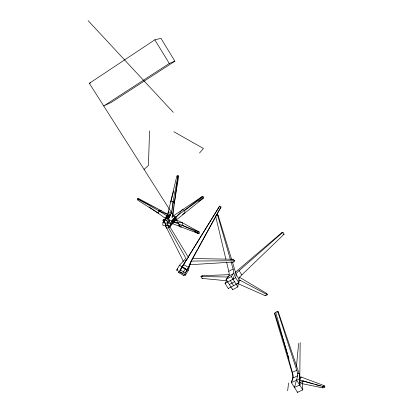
<?xml version="1.0" encoding="UTF-8"?>
<svg xmlns="http://www.w3.org/2000/svg" width="413" height="413" viewBox="0 0 413 413"><rect width="100%" height="100%" fill="white"/><g stroke="black" fill="none" stroke-linecap="round" stroke-linejoin="round"><path stroke-width="0.62" d="M300.101 377.787L301.459 377.146L324.267 385.696L324.876 387.022L303.003 381.008A12.173 2.906 64.1 0 0 302.331 383.212L302.791 389.903L297.546 392.35L297.546 391.911M294.593 386.635L294.474 387.492L299.719 385.035L300.163 342.64M226.902 280.453L225.039 283.401L228.26 288.486L238.91 282.864L238.982 279.023A12.292 3.268 -32.2 0 1 240.64 276.054L284.098 234.192L282.915 232.251L281.873 232.622L234.976 272.575M169.521 221.776L165.097 223.676L164.111 221.074L166.568 217.31L167.497 215.111L176.862 175.938L178.049 175.535L173.15 201.214L172.83 215.312L172.051 218.012M149.573 130.911L148.427 165.437L144.065 169.397M149.145 206.959L158.494 213.356L137.431 199.938L137.467 198.761L158.597 210.723L158.494 213.356L165.69 218.642M167.879 214.393L161.359 210.759L158.597 210.723L166.356 215.488L165.856 218.219L162.918 222.612L162.81 225.291L165.525 225.612L166.527 224.982M165.525 225.612L165.639 222.932L162.918 222.612M166.052 218.854L166.103 217.666M166.191 218.9L166.263 217.124M166.279 217.253L166.356 215.488L167.585 215.529M167.926 222.07L167.559 225.823L170.332 226.076L173.754 222.034L203.284 198.204L203.361 196.908L202.231 196.578L171.751 216.939M170.332 226.076L170.455 223.397L172.417 220.144L173.919 218.472L202.231 196.578M172.252 223.732L172.417 220.144M172.701 223.128L172.866 219.546M173.202 222.566L173.367 218.993M173.754 222.034L173.919 218.472M174.363 221.533L174.529 217.971M175.024 221.048L175.189 217.496M176.542 220.088L176.712 216.551L182.298 209.747L184.843 210.294L203.361 196.908M184.843 210.294L184.699 213.077L182.51 214.295M299.719 385.035L300.05 378.54A12.153 2.963 63.6 0 0 298.981 373.207L278.305 311.965L277.634 311.263L275.693 312.243L292.843 374.044A12.137 3.51 64.6 0 1 292.931 378.04L291.392 382.624L297.546 392.35M231.073 261.801L233.526 270.515A12.292 3.221 61.3 0 1 233.381 273.669L228.642 276.194L226.066 279.353L232.602 289.678L237.852 286.911L238.213 282.864M296.4 367.038L298.63 343.389M287.649 390.739L288.563 383.001M238.91 282.864L235.684 277.748L236.081 274.402A12.307 2.684 -31.6 0 1 237.909 271.713L282.915 232.251M173.687 190.997L170.729 202.019L173.15 201.214C171.896 207.682 172.355 215.658 166.671 220.243L164.111 221.074M169.345 225.694L169.02 227.573L166.372 228.126L165.608 225.534L165.943 224.393M232.602 289.678L232.726 288.966M165.221 219.143L168.659 218.023L167.657 222.85L166.671 220.243M294.474 387.492L297.665 375.799A12.163 2.979 63.6 0 0 297.298 371.932L277.634 311.263M236.2 284.294L236.329 283.793M188.307 270.427L182.432 266.922L179.567 271.677L185.427 275.166L188.307 270.427L190.119 263.54M235.25 273.22L235.513 272.286L232.493 262.296M185.427 275.166L185.757 274.062M232.978 279.183L235.529 272.239L235.844 272.812M168.943 211.064L167.988 213.371L171.364 212.267L172.83 215.312L178.049 175.535L178.648 176.511L174.229 203.341L173.15 201.214M187.089 258.894L180.156 269.828L185.323 272.905L188.596 267.505L191.183 261.553A13.268 0.49 -59.6 0 1 193.31 257.438L221.048 206.918L219.639 206.072L188.049 257.242M187.27 269.591L187.992 268.052M188.467 267.035L188.705 266.53M188.942 266.024L189.18 265.523M189.417 265.022L189.65 264.521M189.882 264.026L190.347 263.04M190.579 262.549L190.806 262.059A13.108 0.372 -60.8 0 0 191.157 261.207M185.107 261.94L178.669 272.601L183.888 275.569L184.456 274.408M228.26 288.486L228.43 288.16M163.553 221.802L162.985 220.661L163.708 219.334L164.999 219.768M191.513 260.298L193.155 257.314M193.429 256.824L197.476 249.473M198.013 248.502L200.672 243.675M200.976 243.123L209.437 227.759M209.737 227.217L216.453 215.028M216.742 214.502L221.048 206.918M182.959 265.982L183.222 265.518M183.744 264.588L184.002 264.124M184.26 263.664L184.771 262.745M185.029 262.291L186.537 259.591A13.164 4.682 31.4 0 1 187.703 258.693M179.423 265.296L185.365 268.682L182.608 273.494L176.676 270.123L179.423 265.296L184.926 259.457A13.185 4.698 29.3 0 0 184.735 256.127L168.659 227.997M183.888 275.569L187.027 270.107L181.792 267.128M187.647 257.991L219.639 206.072M178.669 272.601L179.356 271.506M232.798 259.72L233.087 259.256L234.718 260.717L233.913 261.997L191.054 264.666A13.144 5.271 31.7 0 0 189.335 265.053M187.218 258.564L186.965 258.951M185.406 261.475L186.97 259.044M226.066 279.353L231.321 276.555L233.381 273.669M199.531 153.001L203.428 148.489L173.852 131.732M176.676 270.123L177.822 268.842M229.21 274.635L202.065 275.75L200.904 276.565L202.081 278.408L202.587 278.042M198.529 201.425L203.284 198.204M181.049 227.558L89.322 83.323L154.829 39.824L160.977 38.357L174.895 61.207L111.345 102.367L103.725 105.976L169.278 63.468L174.895 61.207M215.792 215.762L217.491 214.801L218.255 215.653L231.745 259.839M217.78 215.922L218.255 215.653M228.642 276.194A12.266 3.794 61.9 0 0 229.07 272.9L228.771 271.315L233.149 268.971M225.039 283.401L235.684 277.748M229.339 284.521L234.589 281.738M238.967 281.134L240.335 280.412L267.361 294.779L265.42 295.78L237.95 283.607M171.72 223.325L198.147 233.453L199.262 233.226L199.118 231.936L182.262 222.643L174.616 222.385L173.666 222.684L172.345 223.624L169.02 227.573L168.256 224.982L165.608 225.534M266.297 293.726L266.777 293.478L267.361 294.779M277.706 312.269L278.305 311.965M292.425 372.304L296.797 370.224M297.628 373.848L298.981 373.207M292.931 378.04L297.665 375.799M300.029 382.686L300.85 382.299M301.123 382.17L301.666 381.911M301.939 381.788L303.581 381.013M299.668 384.462L302.331 383.212M324.267 385.696L322.434 386.744M302.393 383.718L322.935 387.921L324.876 387.022M89.322 83.323L90.483 82.91M170.775 224.755L171.849 224.398L172.014 220.8L168.917 220.511M167.497 215.111L170.889 214.006M167.224 215.891L170.621 214.781M166.919 216.624L170.321 215.514M166.568 217.31L169.98 216.195M166.176 217.956L169.598 216.84M165.732 218.56L169.16 217.444M283.101 234.512L284.098 234.192M173.455 222.628L174.616 222.385L199.118 231.936M172.5 222.927L173.666 222.684M199.262 233.226L182.835 225.632L179.97 226.231L178.452 225.168M234.718 260.717L193.253 261.047A13.175 4.688 31.6 0 0 190.594 262.074M200.904 276.565L228.028 276.984A12.147 2.617 -32.1 0 1 228.193 277.077M192.412 258.512L233.087 259.256M167.678 223.144L170.455 223.397L168.654 220.945M202.081 278.408L226.257 280.737M173.367 215.947L176.712 216.551M299.389 379.852L308.676 382.572M309.203 382.727L310.261 383.037M310.782 383.187L313.379 383.945M314.912 384.4L315.924 384.694M316.43 384.844L317.437 385.138M317.938 385.283L318.929 385.572M319.425 385.721L320.411 386.005M162.985 220.661L163.507 220.826M158.597 210.723L167.761 214.631M176.103 219.804L182.262 222.643L182.835 225.632M240.335 280.412L239.617 280.143A12.225 3.165 62 0 0 238.91 280.251M194.286 231.352L198.147 233.453M239.148 277.035L266.777 293.478M183.418 264.418L188.596 267.505M233.51 261.62L233.913 261.997M275.693 312.243L276.085 312.631M88.124 20.65L173.269 112.351M164.968 217.615L165.789 218.549M202.065 275.75L202.432 276.318M231.321 276.555L237.852 286.911M296.642 380.146L302.791 389.903M230.351 280.582L233.572 285.682M227.362 276.865L227.697 277.391M239.106 270.592L241.786 274.867M236.081 274.402L238.982 279.023M154.829 39.824L169.278 63.468M281.873 232.622L282.162 233.102M169.82 226.722L188.529 257.629M163.708 219.334L164.627 220.934M165.277 225.23L166.212 227.083M166.444 227.548L182.644 259.813A13.159 5.281 29.2 0 1 183.207 261.641M322.682 387.332L322.935 387.921M265.177 295.207L265.42 295.78M168.659 218.023L169.764 220.924M287.572 354.034L274.965 313.653L274.284 312.961L292.053 372.485A12.132 3.283 64.1 0 1 292.709 378.143L291.392 382.624L300.05 378.54A12.158 2.912 64 0 1 301.459 377.146M287.954 355.257L288.909 358.314M217.491 214.801L230.392 259.441M215.679 216.438L225.875 259.173M226.592 262.178L228.771 271.315M174.369 221.182L174.616 222.385M138.794 198.679L137.467 198.761L161.359 210.759L138.794 198.679"/></g></svg>
